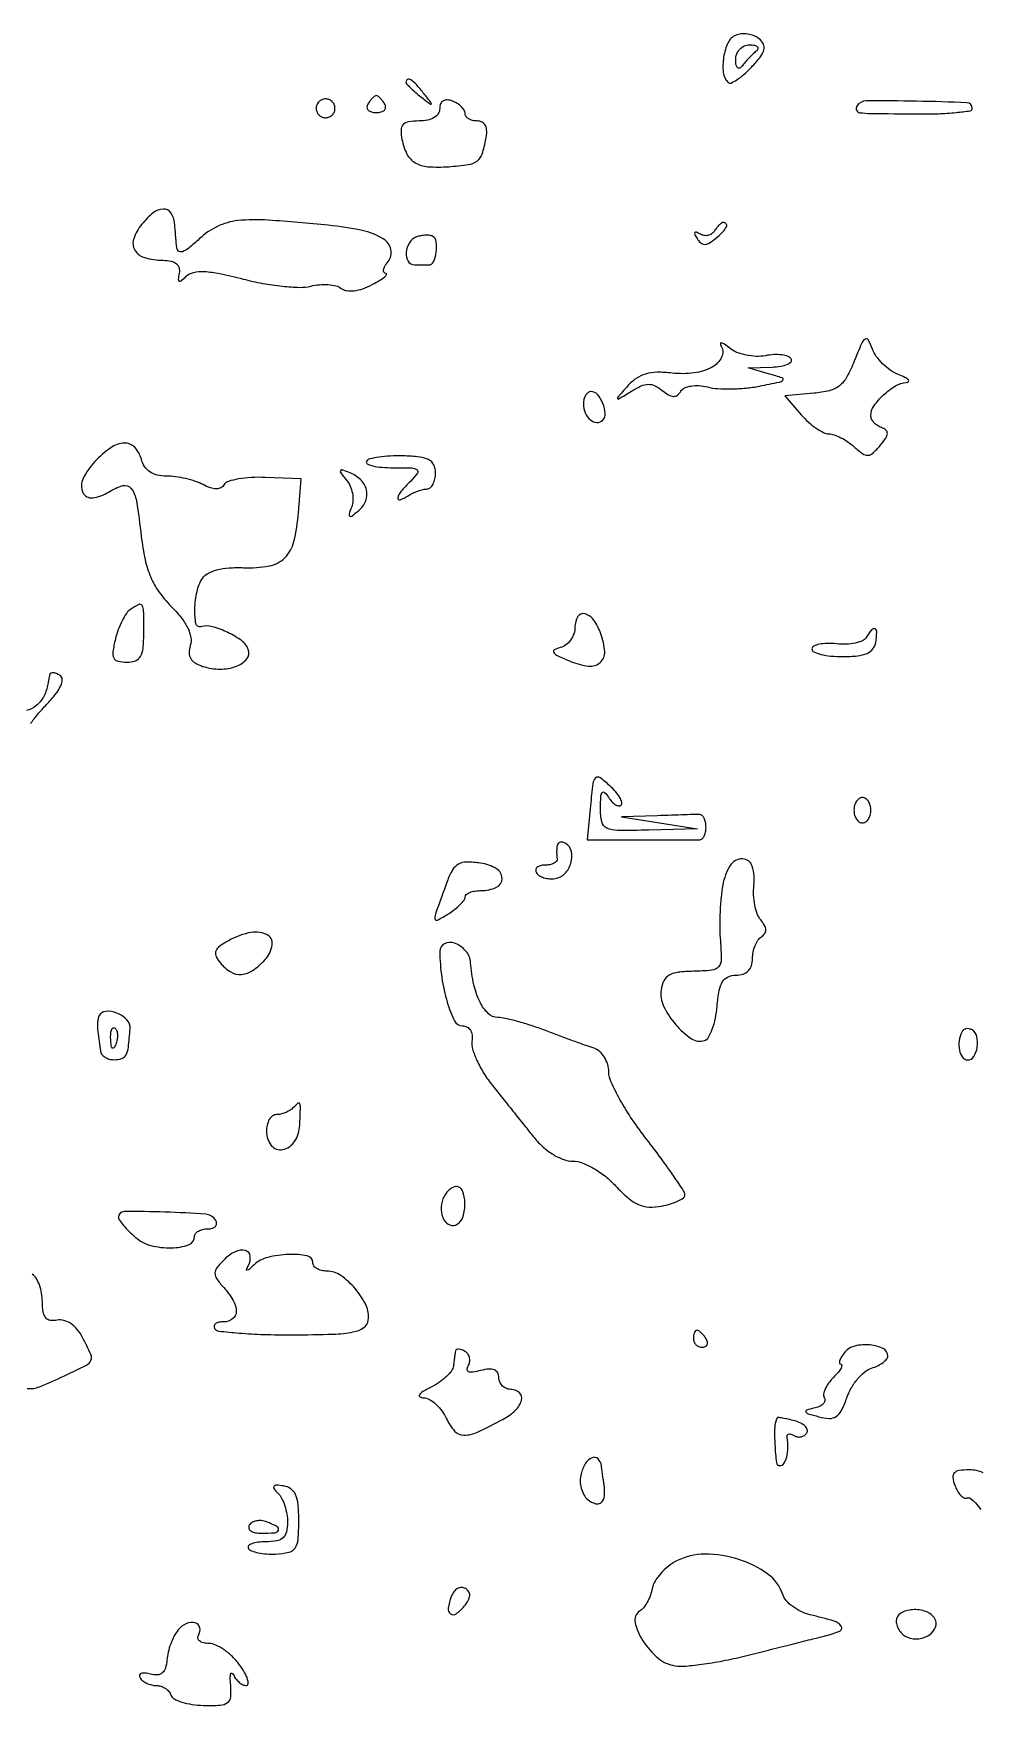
# Model space of a CAD drawing. Extents: x 0 to 5034, y 0 to 2560.
# Drawn here: x 1375 to 1486.8, y 546.1 to 746.3 of the extents above; entities that cross this region are included whole.
import ezdxf

# ---------------------------------------------------------------- set-up
doc = ezdxf.new("R2010")
doc.units = 0

msp = doc.modelspace()

# ---------------------------------------------------------------- linework, layer by layer
for points in [[(1458, 746.126415, 0.188042), (1457.105946, 745.264086, 0.068393), (1456.584769, 743.549812, 0.067771), (1456.542585, 741.734447, 0.169932), (1457.109427, 740.55724, 0.307343), (1457.459263, 740.490308, 0.042735), (1458.14481, 740.858386, 0.03686), (1458.97828, 741.494421, 0.022773), (1459.862702, 742.353852, 0.021218), (1460.935547, 743.5976, 0.101053), (1461.356821, 744.431252, 0.184238), (1461.291437, 745.096954, 0.108884), (1460.783311, 745.726325, 0.076611), (1460.18115, 746.0725, 0.056575), (1459.436348, 746.267285, 0.056707), (1458.668949, 746.289911, 0.078102)], [(1460.4283, 744.25, 0.019542), (1460.02775, 743.890763, 0.01106), (1459.569889, 743.426562, 0.011028), (1459.128314, 742.937434, 0.017789), (1458.776946, 742.5, -0.111066), (1458.485745, 742.250498, -0.327207), (1458.239691, 742.28649, -0.159858), (1458.068396, 742.618706, -0.037587), (1458.015313, 743.25, -0.092982), (1458.13542, 743.922707, -0.098893), (1458.490372, 744.489797, -0.101386), (1459.027441, 744.867015, -0.102919), (1459.666667, 745, -0.043317), (1460.247958, 744.949546, -0.152297), (1460.577897, 744.779688, -0.297449), (1460.631514, 744.533999, -0.129577)], [(1419, 740.622445, 0.184603), (1419.08115, 740.410139, 0.013803), (1419.514062, 739.952641, 0.017649), (1420.079598, 739.425681, 0.012436), (1420.75, 738.872445, 0.001576), (1421.879507, 737.99236, 0.377591), (1422, 738, 0.377591), (1422.00764, 738.120493, 0.001576), (1421.127555, 739.25, 0.017685), (1420.23668, 740.306759, 0.065617), (1419.573889, 740.869516, 0.241985), (1419.193395, 740.90695, 0.307699)], [(1414.5, 738, 0.146489), (1414.397987, 737.620597, 0.191582), (1414.538811, 737.29375, 0.134005), (1414.925364, 737.072951, 0.063222), (1415.5, 737, 0.063222), (1416.074636, 737.072951, 0.134005), (1416.461189, 737.29375, 0.191582), (1416.602013, 737.620597, 0.146489), (1416.5, 738, 0.025622), (1416.235369, 738.382847, 0.032351), (1415.951311, 738.70625, 0.033983), (1415.686704, 738.937141, 0.163822), (1415.5, 739, 0.163822), (1415.313296, 738.937141, 0.033983), (1415.048689, 738.70625, 0.032351), (1414.764631, 738.382847, 0.025622)], [(1408.552786, 738.08541, 0.099038), (1408.401684, 737.679226, 0.097945), (1408.417584, 737.244476, 0.097945), (1408.597789, 736.848514, 0.099038), (1408.91459, 736.552786, 0.099038), (1409.320774, 736.401684, 0.097945), (1409.755524, 736.417584, 0.097945), (1410.151486, 736.597789, 0.099038), (1410.447214, 736.91459, 0.099038), (1410.598316, 737.320774, 0.097945), (1410.582416, 737.755524, 0.097945), (1410.402211, 738.151486, 0.099038), (1410.08541, 738.447214, 0.099038), (1409.679226, 738.598316, 0.097945), (1409.244476, 738.582416, 0.097945), (1408.848514, 738.402211, 0.099038)], [(1423, 737.468615, -0.145271), (1422.822873, 736.871839, -0.113586), (1422.334203, 736.400314, -0.086016), (1421.557832, 736.099428, -0.049571), (1420.557418, 736, 0.037765), (1419.315298, 735.90605, 0.169301), (1418.680037, 735.570134, 0.188458), (1418.429896, 734.937296, 0.04857), (1418.533992, 733.823495, 0.067993), (1419.1213, 732.086389, 0.146378), (1420.077629, 731.06497, 0.115501), (1421.606318, 730.596069, 0.034204), (1424.069555, 730.597892, 0.017766), (1426.379846, 730.840551, 0.125147), (1427.417308, 731.266009, 0.155094), (1428.014986, 732.094616, 0.031734), (1428.473942, 733.864693, 0.047704), (1428.561494, 734.784327, 0.11286), (1428.408728, 735.451216, 0.157352), (1428.026129, 735.852068, 0.124779), (1427.442582, 736, -0.060009), (1426.890911, 736.06645, -0.0788), (1426.423759, 736.262322, -0.096999), (1426.110932, 736.552405, -0.158741), (1426, 736.893011, 0.13875), (1425.891374, 737.276919, 0.061199), (1425.559375, 737.692784, 0.053891), (1425.073796, 738.075237, 0.048303), (1424.5, 738.361626, 0.075244), (1423.885039, 738.496694, 0.151899), (1423.407358, 738.382077, 0.166113), (1423.106211, 738.027855, 0.094119)], [(1472.344738, 737.75, 0.243578), (1472.30826, 737.264511, 0.266162), (1472.682283, 736.981545, 0.028863), (1473.99526, 736.889874, 0.000862), (1479.5, 736.833333, 0.010313), (1481.992205, 736.863436, 0.017076), (1484.090768, 737.003937, 0.011134), (1485.756836, 737.210355, 0.372009), (1486.000486, 737.492126, 0.402119), (1485.364302, 738.156159, 0.005817), (1479.392897, 738.338435, 0.006558), (1473.451088, 738.372699, 0.258167)], [(1387.751519, 723.784215, 0.083611), (1386.804755, 722.081805, 0.222386), (1386.936114, 720.731072, 0.19376), (1388.101895, 719.838526, 0.064515), (1390.271144, 719.528856, -0.049303), (1391.213112, 719.423416, -0.116947), (1391.846507, 719.123029, -0.15946), (1392.162078, 718.640171, -0.118982), (1392.178571, 718, 0.023247), (1392.060384, 717.2885, 0.329831), (1392.180904, 717.077552, 0.285378), (1392.439856, 717.114424, 0.019656), (1393.011884, 717.633312, -0.14224), (1393.865104, 718.092196, -0.064718), (1395.139205, 718.196402, -0.039874), (1396.985023, 717.960047, -0.012093), (1399.73411, 717.312752, 0.018828), (1402.044977, 716.80138, 0.018913), (1404.384323, 716.466205, 0.019117), (1406.441053, 716.329728, 0.068591), (1407.746451, 716.472499, -0.040586), (1408.767222, 716.642238, -0.039413), (1409.81222, 716.647321, -0.042159), (1410.73038, 716.500856, -0.102603), (1411.345653, 716.20596, 0.129017), (1411.986537, 715.938903, 0.064746), (1412.869784, 715.93105, 0.053733), (1413.90439, 716.170879, 0.037865), (1415, 716.648159, 0.013836), (1415.902908, 717.158202, 0.036482), (1416.509344, 717.586404, 0.116062), (1416.712207, 717.852169, 0.538144), (1416.627555, 717.985258, -0.251134), (1416.399859, 718.11232, -0.191619), (1416.344732, 718.39732, -0.089633), (1416.514948, 718.840951, -0.036909), (1416.889886, 719.367321, 0.233187), (1417.233385, 720.804944, 0.202935), (1416.321019, 722.071961, 0.085594), (1413.824513, 723.056121, 0.026388), (1409.812047, 723.67065, 0.006973), (1402.723877, 724.276493, 0.044209), (1399.109529, 724.214893, 0.08619), (1396.706893, 723.530873, 0.076367), (1394.560843, 722.057159, -0.016381), (1393.344888, 720.987605, -0.08449), (1392.569739, 720.543691, -0.267594), (1392.120311, 720.621497, -0.201572), (1391.88465, 721.075686, 0.001108), (1391.830753, 721.723355, 0.000653), (1391.763631, 722.496944, 0.000653), (1391.694561, 723.269536, 0.001119), (1391.63465, 723.913912, 0.12514), (1391.195716, 725.139414, 0.258344), (1390.317156, 725.588178, 0.162248), (1389.101457, 725.137399, 0.054968)], [(1455.489919, 722.983688, -0.105964), (1455.167152, 722.647286, -0.09932), (1454.727473, 722.462971, -0.096172), (1454.238531, 722.459449, -0.092519), (1453.776393, 722.638197, 0.03679), (1453.360313, 722.854827, 0.366819), (1453.186224, 722.801607, 0.260828), (1453.172941, 722.582957, 0.025996), (1453.434519, 722.10595, 0.071163), (1453.86938, 721.585095, 0.181496), (1454.320121, 721.40821, 0.140543), (1454.857578, 721.553707, 0.03729), (1455.589028, 722.073886, 0.021402), (1456.475914, 722.87644, 0.081669), (1456.913609, 723.477382, 0.276163), (1456.888135, 723.828756, 0.244592), (1456.559017, 724, 0.153278), (1456.347756, 723.933678, 0.037947), (1456.063064, 723.701458, 0.035264), (1455.762768, 723.372715, 0.029041)], [(1420.25, 722.281721, 0.168981), (1419.40789, 721.601836, 0.12077), (1419.027943, 720.441372, 0.153328), (1419.265247, 719.419842, 0.265555), (1420, 719, -0.002316), (1420.433157, 718.997994, -0.001757), (1420.908152, 718.991924, -0.001776), (1421.353822, 718.983078, -0.004146), (1421.687328, 718.972506, 0.307549), (1422.254908, 719.32579, 0.069723), (1422.583151, 720.475574, 0.066064), (1422.591789, 721.722145, 0.238516), (1422.160933, 722.361084, 0.098497), (1421.819561, 722.471514, 0.039523), (1421.326962, 722.489994, 0.037158), (1420.777117, 722.426042, 0.038604)], [(1456.297031, 709.363307, -0.257281), (1456.344175, 708.057514, -0.151976), (1455.229553, 706.906173, -0.092883), (1453.085617, 706.208231, -0.061504), (1450.489593, 706.191008, 0.03264), (1448.723053, 706.281112, 0.067273), (1447.357215, 706.076587, 0.078793), (1446.23617, 705.548485, 0.061877), (1445.22582, 704.660368, 0.001474), (1444.042958, 703.320253, 0.34997), (1444.035776, 703.167251, 0.390372), (1444.176813, 703.138654, 0.001572), (1445.668799, 704.048182, -0.031983), (1446.837554, 704.666569, -0.09965), (1447.701695, 704.863501, -0.12104), (1448.476017, 704.694015, -0.059151), (1449.329771, 704.141277, 0.03698), (1450.075009, 703.610597, 0.124445), (1450.64297, 703.436613, 0.176003), (1451.107968, 703.579843, 0.09276), (1451.520067, 704.032469, -0.146562), (1451.969137, 704.431263, -0.068398), (1452.72015, 704.662375, -0.057455), (1453.658464, 704.706665, -0.044601), (1454.668971, 704.546947, 0.045776), (1455.867852, 704.360334, 0.019818), (1457.48381, 704.322677, 0.019414), (1459.217441, 704.418391, 0.024384), (1460.809877, 704.647244, 0.003276), (1463.188969, 705.124675, 0.170012), (1463.58559, 705.363178, 0.527855), (1463.514177, 705.612675, 0.010154), (1462, 706.081644), (1459.5, 706.80064), (1462.309017, 706.90032, 0.030071), (1463.349123, 707.000052, 0.061539), (1464.135685, 707.225074, 0.113384), (1464.555211, 707.529269, 0.328949), (1464.582884, 707.865891, 0.175065), (1464.204304, 708.166195, 0.050012), (1463.461861, 708.335378, 0.043794), (1462.525738, 708.369632, 0.034495), (1461.518121, 708.248215, -0.056027), (1460.425728, 708.163994, -0.042957), (1459.236256, 708.308451, -0.044049), (1458.132358, 708.643595, -0.074807), (1457.302295, 709.132324, 0.017313), (1456.686879, 709.597112, 0.096895), (1456.311436, 709.764342, 0.513876), (1456.197252, 709.663481, 0.109846)], [(1472.041031, 707.604572, -0.031854), (1471.170404, 705.743661, -0.10022), (1470.285422, 704.695225, -0.106942), (1469.096913, 704.110975, -0.039116), (1467.239014, 703.800417), (1463.811756, 703.5), (1465.773173, 701.25, 0.030012), (1466.619914, 700.388896, 0.032628), (1467.541464, 699.660938, 0.034568), (1468.405019, 699.150049, 0.116807), (1469.038555, 699, -0.084902), (1469.656729, 698.894269, -0.033262), (1470.454553, 698.551964, -0.031738), (1471.286763, 698.058472, -0.034228), (1472.027877, 697.474772, 0.027605), (1473.036394, 696.658609, 0.171127), (1473.665628, 696.473439, 0.178345), (1474.257149, 696.727549, 0.030497), (1475.106618, 697.637393, 0.024081), (1475.758782, 698.509731, 0.132242), (1475.948007, 699.060638, 0.241167), (1475.780837, 699.450154, 0.092119), (1475.25, 699.745955, -0.065978), (1474.772118, 699.980597, -0.064305), (1474.367188, 700.333335, -0.069641), (1474.093138, 700.745588, -0.112375), (1474, 701.154762, -0.153722), (1474.356282, 702.28623, -0.052211), (1475.499388, 703.604271, -0.052155), (1476.921244, 704.680277, -0.124555), (1478.178571, 705.063386, 0.184291), (1478.441894, 705.178594, 0.412995), (1478.443983, 705.376373, 0.084458), (1478.023872, 705.682377, 0.019779), (1477.226477, 706.039864, -0.057424), (1476.299712, 706.542102, -0.041409), (1475.395031, 707.295052, -0.041996), (1474.644541, 708.168254, -0.068032), (1474.184372, 709.030632, 0.033674), (1473.698049, 710.114878, 0.443256), (1473.318312, 710.21078, 0.146717), (1472.897513, 709.703367, 0.006772)], [(1440, 702.559017, 0.09848), (1440.213704, 701.484534, 0.119858), (1440.817565, 700.658465, 0.164168), (1441.58897, 700.354327, 0.211971), (1442.291619, 700.624952, 0.218914), (1442.58367, 701.414306, 0.079214), (1442.298867, 702.605117, 0.079209), (1441.65787, 703.648401, 0.218838), (1440.893011, 704, 0.15858), (1440.552406, 703.889187, 0.097032), (1440.262322, 703.576711, 0.078855), (1440.066453, 703.110074, 0.060079)], [(1382.220342, 695.734543, 0.07422), (1380.820023, 693.713918, 0.222207), (1380.786358, 692.075468, 0.3315), (1381.912266, 691.440004, 0.108392), (1383.820503, 692.119975, -0.069594), (1385.521875, 692.8783, -0.312884), (1386.499041, 692.547795, -0.120753), (1387.120316, 691.069426, -0.009902), (1387.699392, 686.890351, 0.023475), (1388.156464, 684.142471, 0.047494), (1388.818019, 682.053412, 0.054249), (1389.792945, 680.310446, 0.041778), (1391.200959, 678.645195, -0.028992), (1392.404699, 677.293135, -0.053532), (1393.188586, 676.04974, -0.069657), (1393.553566, 674.935149, -0.12177), (1393.49083, 673.971108, 0.077157), (1393.359638, 673.122162, 0.135199), (1393.547595, 672.441586, 0.123395), (1394.075198, 671.912265, 0.058603), (1394.95821, 671.513264, 0.075407), (1397.033181, 671.185212, 0.090509), (1398.977069, 671.527413, 0.134916), (1400.179466, 672.391262, 0.267628), (1400.35659, 673.513125, 0.144546), (1399.577637, 674.530353, 0.045921), (1397.921173, 675.519697, 0.046096), (1396.095718, 676.195363, 0.1309), (1394.75, 676.198125, -0.438805), (1394.163604, 676.572947, -0.051575), (1394.038443, 678.30864, -0.04602), (1394.293826, 680.373659, -0.087544), (1394.927766, 681.917364, -0.132035), (1395.562146, 682.501208, -0.057061), (1396.6423, 682.91692, -0.045635), (1398.076385, 683.151568, -0.027542), (1399.799651, 683.178982, 0.0536), (1402.825573, 683.384859, 0.153986), (1404.670793, 684.346911, 0.137701), (1405.751573, 686.274819, 0.039601), (1406.295201, 689.684608), (1406.612075, 693.690404), (1402.368583, 693.850912, 0.022589), (1400.698039, 693.83861, 0.029999), (1399.188543, 693.66805, 0.030516), (1397.998172, 693.384925, 0.182667), (1397.501858, 693.003006, -0.131944), (1397.106581, 692.631171, -0.123165), (1396.567499, 692.495023, -0.086266), (1395.869522, 692.614705, -0.037386), (1395.005053, 692.997296, 0.042577), (1394.111114, 693.381897, 0.023319), (1392.962418, 693.705456, 0.023084), (1391.756929, 693.927026, 0.033916), (1390.682373, 694, -0.058252), (1389.589978, 694.127701, -0.090137), (1388.722052, 694.507544, -0.098568), (1388.095799, 695.138099, -0.082611), (1387.710251, 696, 0.126965), (1386.922251, 697.414204, 0.217898), (1385.692657, 697.906421, 0.142539), (1384.080184, 697.351431, 0.050531)], [(1414.344719, 695.75, 0.438342), (1414.425427, 695.462195, 0.059739), (1415.084343, 695.220312, 0.038606), (1416.151747, 695.053187, 0.019537), (1417.512412, 695, -0.007537), (1419.703916, 694.966965, -0.156701), (1420.315286, 694.75, -0.414775), (1420.369981, 694.339779, -0.032909), (1419.571429, 693.428571, 0.018687), (1418.406437, 692.173085, 0.133104), (1418.051868, 691.431525, 0.579777), (1418.310594, 691.213019, 0.054107), (1419.25, 691.67567, -0.030469), (1419.80193, 691.980649, -0.024686), (1420.426563, 692.240722, -0.025346), (1421.028279, 692.423227, -0.057186), (1421.5, 692.484687, 0.181161), (1421.8818, 692.634421, 0.089311), (1422.20625, 693.052069, 0.069991), (1422.426116, 693.668593, 0.050746), (1422.5, 694.394697, 0.107688), (1422.295186, 695.334626, 0.167077), (1421.728602, 695.930517, 0.093257), (1420.636019, 696.260763, 0.020048), (1418.653736, 696.394697, 0.018456), (1417.146811, 696.380324, 0.025523), (1415.801378, 696.248755, 0.024008), (1414.737146, 696.036876, 0.195806)], [(1411.970432, 693.535627, -0.070017), (1412.402684, 692.835202, -0.055073), (1412.669126, 691.983164, -0.056265), (1412.73921, 691.115841, -0.083852), (1412.588983, 690.371291, 0.012757), (1412.272438, 689.47897, 0.364582), (1412.357462, 689.268441, 0.29286), (1412.610568, 689.289251, 0.010226), (1413.417667, 689.93167, 0.126298), (1414.249276, 691.07993, 0.156811), (1414.333795, 692.389476, 0.142284), (1413.627704, 693.596498, 0.098419), (1412.281238, 694.445573, 0.014524), (1411.439834, 694.740713, 0.408127), (1411.251241, 694.645703, 0.251725), (1411.295397, 694.378981, 0.008865)], [(1386.403972, 678.234687, 0.097539), (1385.936482, 677.767581, 0.030406), (1385.432202, 676.908002, 0.029097), (1384.973248, 675.856598, 0.028354), (1384.63492, 674.75, 0.023297), (1384.34213, 673.255265, 0.151654), (1384.458385, 672.507172, 0.225493), (1384.946709, 672.118668, 0.057182), (1385.980948, 672, 0.085791), (1386.996675, 672.175573, 0.178157), (1387.605782, 672.683372, 0.108794), (1387.917769, 673.66918, 0.022446), (1388, 675.5, 0.004414), (1387.97731, 678.070375, 0.128357), (1387.801508, 678.698326, 0.394046), (1387.408716, 678.816302, 0.032907)], [(1439, 676.156657, -0.081782), (1438.868383, 675.357359, -0.074769), (1438.485938, 674.614908, -0.077603), (1437.918541, 674.041145, -0.101026), (1437.25, 673.730715, 0.065399), (1436.552489, 673.465013, 0.453437), (1436.480645, 673.150842, 0.128128), (1436.961885, 672.754205, 0.011328), (1438.417031, 672.118636, 0.064691), (1440.603559, 671.537105, 0.217684), (1441.984447, 671.961147, 0.231733), (1442.513094, 673.251807, 0.072033), (1442.062829, 675.359195, 0.064749), (1441.20409, 676.994159, 0.177617), (1440.149029, 677.725735, 0.334953), (1439.336518, 677.390131, 0.133963)], [(1473.45985, 674.935036, -0.153951), (1473.008898, 674.546081, -0.048415), (1472.150181, 674.271521, -0.043147), (1471.074829, 674.134796, -0.0362), (1469.925662, 674.171746, 0.029582), (1468.821794, 674.221857, 0.047722), (1467.887191, 674.119436, 0.062628), (1467.234725, 673.89623, 0.279076), (1467.024829, 673.570043, 0.303769), (1467.245239, 673.220309, 0.043902), (1468.084446, 672.932034, 0.037543), (1469.26331, 672.732002, 0.023262), (1470.666901, 672.666667, 0.024897), (1472.409074, 672.753469, 0.075953), (1473.552893, 673.046973, 0.122461), (1474.242725, 673.567591, 0.134517), (1474.578418, 674.333333, 0.02332), (1474.698883, 675.544978, 0.290193), (1474.482457, 675.929723, 0.363985), (1474.100767, 675.850507, 0.028615)], [(1440.833871, 655.05517), (1440.447148, 651), (1446.723574, 651), (1451.376612, 651), (1453.75, 651, 0.191087), (1454.036412, 651.113607, 0.088204), (1454.279687, 651.440625, 0.068025), (1454.44473, 651.925936, 0.048028), (1454.5, 652.5, 0.048028), (1454.44473, 653.074064, 0.068025), (1454.279687, 653.559375, 0.088204), (1454.036412, 653.886393, 0.191087), (1453.75, 654, 0.006955), (1453.262396, 653.993218, 0.000553), (1451.971875, 653.955881, 0.000749), (1450.432449, 653.907329, 0.000574), (1448.75, 653.849806), (1444.5, 653.699613), (1449, 653), (1453.5, 652.300387), (1447.75, 652.150194, -0.007173), (1444.02832, 652.106393, -0.10616), (1442.75981, 652.382216, -0.239672), (1442.178905, 653.108419, -0.052496), (1442.015313, 654.75, -0.01184), (1442.055087, 656.109529, -0.146979), (1442.227796, 656.590423, -0.464583), (1442.506956, 656.608398, -0.05038), (1442.96094, 656.02896, 0.042964), (1443.358122, 655.506266, 0.071832), (1443.782622, 655.154687, 0.105877), (1444.165314, 655.020464, 0.231971), (1444.451758, 655.118424, 0.27521), (1444.536433, 655.452441, 0.060498), (1444.290712, 656.018269, 0.046844), (1443.802199, 656.69656, 0.029371), (1443.116428, 657.394634, 0.026667), (1441.934715, 658.354629, 0.372592), (1441.429394, 658.311881, 0.164225), (1441.118075, 657.663337, 0.006731)], [(1472, 654.5, 0.064853), (1472.074694, 653.926543, 0.082425), (1472.29375, 653.440625, 0.098894), (1472.618646, 653.115568, 0.148195), (1473, 653, 0.148195), (1473.381354, 653.115568, 0.098894), (1473.70625, 653.440625, 0.082425), (1473.925306, 653.926543, 0.064853), (1474, 654.5, 0.064853), (1473.925306, 655.073457, 0.082425), (1473.70625, 655.559375, 0.098894), (1473.381354, 655.884432, 0.148195), (1473, 656, 0.148195), (1472.618646, 655.884432, 0.098894), (1472.29375, 655.559375, 0.082425), (1472.074694, 655.073457, 0.064853)], [(1436.881579, 650.309017, 0.022289), (1436.844744, 649.944741, 0.014052), (1436.83273, 649.517336, 0.014106), (1436.844631, 649.095576, 0.025051), (1436.881579, 648.75, -0.211938), (1436.805228, 648.464248, -0.103366), (1436.507253, 648.220312, -0.073584), (1436.02925, 648.054926, -0.046583), (1435.440983, 648, 0.059147), (1434.88443, 647.933932, 0.126796), (1434.505305, 647.732413, 0.191241), (1434.360563, 647.434354, 0.158234), (1434.444954, 647.089067, 0.121089), (1434.782094, 646.758061, 0.061107), (1435.331041, 646.517413, 0.055305), (1435.993015, 646.39655, 0.054008), (1436.670842, 646.422195, 0.167462), (1437.797822, 647.005441, 0.118011), (1438.520658, 648.249243, 0.126852), (1438.574216, 649.616492, 0.203756), (1437.910933, 650.555046, 0.072163), (1437.553783, 650.710062, 0.125664), (1437.2328, 650.715008, 0.160215), (1436.999675, 650.571325, 0.139745)], [(1456.477003, 645.657415, 0.022463), (1456.276425, 644.196147, 0.012442), (1456.156567, 642.399366, 0.012388), (1456.125548, 640.56968, 0.01949), (1456.199059, 639, -0.019549), (1456.300622, 636.825793, -0.1875), (1455.977283, 635.974809, -0.188299), (1455.164875, 635.567486, -0.019743), (1453, 635.452576, 0.025951), (1451.195404, 635.334316, 0.101318), (1450.13949, 634.985245, 0.147842), (1449.522602, 634.330998, 0.079665), (1449.188507, 633.264069, 0.149952), (1449.485348, 631.341846, 0.06408), (1450.923055, 629.142097, 0.06644), (1452.772442, 627.482914, 0.233016), (1454.3125, 627.2648, 0.185063), (1454.791294, 627.654487, 0.042129), (1455.242342, 628.618951, 0.038134), (1455.604464, 629.892597, 0.029126), (1455.810365, 631.3273, -0.023493), (1456.054004, 633.172446, -0.093116), (1456.459378, 634.236622, -0.152779), (1457.102724, 634.798529, -0.104052), (1458.060365, 635, 0.076828), (1458.887799, 635.127895, 0.120335), (1459.500174, 635.500174, 0.120278), (1459.872213, 636.112958, 0.07671), (1460, 636.940983, -0.049033), (1460.077712, 637.731514, -0.047243), (1460.308014, 638.502165, -0.051006), (1460.646536, 639.141851, -0.107553), (1461.048558, 639.530011, 0.103956), (1461.441828, 639.904351, 0.161892), (1461.570829, 640.349802, 0.119524), (1461.418287, 640.886269, 0.044472), (1460.970055, 641.536082, -0.085957), (1460.560705, 642.248988, -0.038928), (1460.270565, 643.289551, -0.037044), (1460.128976, 644.463287, -0.041745), (1460.171496, 645.598321, 0.105845), (1459.966538, 647.869006, 0.324158), (1458.799067, 648.743574, 0.265008), (1457.356049, 647.951288, 0.092576)], [(1423.88452, 646.089401, 0.001653), (1422.547793, 642.384173, 0.095962), (1422.439277, 641.673821, 0.549124), (1422.725095, 641.507617, 0.020156), (1424.037, 642.25518, 0.025792), (1424.788517, 642.780229, 0.032429), (1425.423369, 643.344071, 0.034102), (1425.876298, 643.869366, 0.162246), (1426, 644.240547, -0.226007), (1426.138525, 644.531355, -0.075185), (1426.556072, 644.776911, -0.057216), (1427.168102, 644.944467, -0.038248), (1427.893011, 645, 0.106021), (1429.710107, 645.389681, 0.299411), (1430.374298, 646.434036, 0.263014), (1429.698586, 647.587942, 0.095523), (1427.843247, 648.236314, 0.034126), (1426.206825, 648.363397, 0.127232), (1425.212751, 648.116095, 0.138546), (1424.510789, 647.432326, 0.043439)], [(1397.694549, 638.888869, 0.039518), (1396.83465, 638.293122, 0.160628), (1396.497048, 637.763368, 0.183184), (1396.563471, 637.180672, 0.054271), (1397.066993, 636.419278, 0.086024), (1398.28747, 635.377761, 0.154376), (1399.558351, 635.08222, 0.133102), (1400.90337, 635.561781, 0.057084), (1402.347194, 636.831152, 0.149142), (1403.178608, 638.599648, 0.336322), (1402.502648, 639.820931, 0.168563), (1400.39209, 639.995275, 0.068939)], [(1423.011006, 637.823324, 0.033201), (1423.24448, 634.703366, 0.038543), (1423.888493, 631.797744, 0.039972), (1424.760761, 629.582198, 0.286425), (1425.693701, 629, -0.124566), (1426.23474, 628.863085, -0.130833), (1426.633878, 628.486829, -0.11022), (1426.837008, 627.903617, -0.070974), (1426.818243, 627.185064, 0.117926), (1426.88039, 626.258178, 0.033058), (1427.405984, 624.894216, 0.031385), (1428.224775, 623.383422, 0.028488), (1429.250833, 621.935064, 0.000205), (1430.460945, 620.419291, 0.000141), (1431.834497, 618.701238, 0.000142), (1433.157757, 617.04801, 0.000289), (1434.198537, 615.75, 0.043335), (1435.241684, 614.65915, 0.044667), (1436.447311, 613.776673, 0.048379), (1437.67009, 613.192172, 0.087527), (1438.75946, 613, -0.091499), (1439.862778, 612.79639, -0.039977), (1441.21135, 612.153432, -0.037361), (1442.590753, 611.210762, -0.037982), (1443.806371, 610.078057, 0.027943), (1445.281624, 608.647088, 0.075542), (1446.511628, 607.869941, 0.092944), (1447.758425, 607.58151, 0.058909), (1449.25, 607.694634, 0.02513), (1450.303439, 607.956481, 0.037067), (1451.192188, 608.299126, 0.041333), (1451.827898, 608.667081, 0.24564), (1452, 608.996257, 0.14662), (1451.851352, 609.492277, 0.004762), (1450.678125, 611.237513, 0.008775), (1449.224302, 613.278562, 0.005945), (1447.5, 615.554471, -0.016911), (1445.777193, 617.935116, -0.020109), (1444.321875, 620.296038, -0.019327), (1443.26509, 622.358334, -0.109154), (1443, 623.55816, 0.07332), (1442.869076, 624.446184, 0.06699), (1442.486171, 625.28878, 0.070557), (1441.919235, 625.960237, 0.102431), (1441.25, 626.347488, -0.005927), (1440.318623, 626.668878, -0.00157), (1438.839062, 627.204385, -0.001592), (1437.159765, 627.824223, -0.001637), (1435.5, 628.449063, 0.011883), (1433.848799, 629.03234, 0.012407), (1432.195198, 629.527568, 0.012155), (1430.74798, 629.884582, 0.052131), (1429.866631, 629.984944, -0.194291), (1428.738466, 630.452667, -0.083883), (1427.767293, 631.794205, -0.060826), (1427.041584, 633.860679, -0.034705), (1426.653848, 636.482121, 0.159706), (1426.084028, 637.851974, 0.127455), (1424.762274, 638.768547, 0.204083), (1423.559834, 638.70854, 0.289346)], [(1382.689105, 630.160933, 0.069044), (1382.579513, 629.820687, 0.026592), (1382.5197, 629.326962, 0.025718), (1382.510921, 628.777075, 0.028828), (1382.560134, 628.25, -0.001731), (1382.641957, 627.69846, -0.001195), (1382.730946, 627.073437, -0.001204), (1382.813631, 626.472027, -0.002466), (1382.875, 626, 0.138752), (1383.036485, 625.618157, 0.086036), (1383.403906, 625.29375, 0.0743), (1383.917214, 625.074711, 0.063837), (1384.5, 625, 0.079498), (1385.397141, 625.143549, 0.197365), (1385.893463, 625.567611, 0.090173), (1386.167293, 626.47147, 0.009727), (1386.375, 628.654671, 0.210839), (1386.00296, 629.705774, 0.107175), (1384.824084, 630.514851, 0.118395), (1383.499383, 630.718113, 0.265455)], [(1384.683114, 626.8125, -0.054073), (1384.461564, 626.395823, -0.470617), (1384.279315, 626.37858, -0.168741), (1384.137993, 626.670344, -0.018894), (1384.078947, 627.416667, -0.028489), (1384.089945, 628.112848, -0.077125), (1384.200665, 628.592839, -0.208169), (1384.385309, 628.77538, -0.296942), (1384.604167, 628.729167, -0.126455), (1384.797407, 628.402231, -0.060344), (1384.876576, 627.916927, -0.05415), (1384.839148, 627.359369, -0.051402)], [(1484.754232, 628.266312, 0.084697), (1484.436116, 627.221291, 0.082939), (1484.479003, 626.121909, 0.104464), (1484.84371, 625.288862, 0.234312), (1485.437328, 624.972506, 0.26629), (1486.162879, 625.360605, 0.1021), (1486.575922, 626.472687, 0.093314), (1486.533019, 627.735512, 0.201974), (1485.980032, 628.512341, 0.086456), (1485.629461, 628.652808, 0.102024), (1485.272696, 628.654687, 0.11056), (1484.965717, 628.518222, 0.11748)], [(1405.583333, 619.25, -0.064082), (1405.211141, 618.962682, -0.039128), (1404.710938, 618.720312, -0.038656), (1404.168334, 618.555011, -0.054664), (1403.666667, 618.5, 0.167478), (1403.221587, 618.346616, 0.095027), (1402.842708, 617.9125, 0.075828), (1402.586561, 617.265012, 0.056395), (1402.5, 616.5, 0.171161), (1403.076122, 614.866317, 0.276911), (1404.417835, 614.372838, 0.205837), (1405.836426, 615.330583, 0.132569), (1406.44566, 617.25, 0.00235), (1406.528532, 619.371204, 0.110807), (1406.449273, 619.791562, 0.500878), (1406.233599, 619.843203, 0.022933)], [(1423.380002, 608.547887, 0.100184), (1423.163248, 607.259729, 0.120341), (1423.49314, 606.07935, 0.176755), (1424.21606, 605.45943, 0.232172), (1425.069098, 605.542705, 0.186684), (1425.76998, 606.468308, 0.075524), (1425.975846, 608.065033, 0.085728), (1425.694532, 609.500073, 0.31103), (1424.968615, 610, 0.120935), (1424.532835, 609.893033, 0.064874), (1424.076514, 609.573442, 0.058696), (1423.669859, 609.103191, 0.057397)], [(1385, 606.367295, 0.156254), (1385.109534, 606.025354, 0.020282), (1385.585844, 605.412348, 0.02204), (1386.230618, 604.713528, 0.016771), (1386.994362, 604.00489, 0.114506), (1388.812113, 603.043642, 0.068696), (1391.24771, 602.746908, 0.081913), (1393.296485, 603.118457, 0.317005), (1394, 604.116577, -0.171826), (1394.119359, 604.453647, -0.093924), (1394.457961, 604.740495, -0.074363), (1394.96262, 604.934543, -0.054713), (1395.559017, 605, 0.066118), (1396.110654, 605.073267, 0.138808), (1396.478525, 605.29375, 0.191142), (1396.607943, 605.620352, 0.139169), (1396.5, 606, 0.239558), (1395.317637, 606.719991, 0.011197), (1390.500866, 606.981904, 0.009921), (1385.667825, 607.04032, 0.411944)], [(1397.533194, 601.390337, 0.028807), (1396.653501, 600.402986, 0.162933), (1396.416906, 599.749102, 0.162661), (1396.621461, 599.083948, 0.028687), (1397.452574, 598.052405, -0.050987), (1398.583758, 596.51288, -0.134464), (1398.938375, 595.203405, -0.238032), (1398.5037, 594.348169, -0.159636), (1397.440983, 594, 0.049633), (1396.877703, 593.943947, 0.107986), (1396.481909, 593.770269, 0.184108), (1396.314575, 593.513751, 0.194251), (1396.365308, 593.217937, 0.230613), (1396.856567, 592.907252, 0.007337), (1399.269561, 592.675023, 0.012842), (1402.194725, 592.512251, 0.008395), (1405.573392, 592.467937, 0.005913), (1410.416233, 592.543006, 0.040994), (1412.772928, 592.801546, 0.104522), (1414.00431, 593.321437, 0.206374), (1414.554183, 594.206393, 0.149161), (1414.2971, 595.940277, 0.065304), (1413.022952, 597.911765, 0.065414), (1411.288057, 599.483104, 0.152498), (1409.632705, 600, -0.059344), (1409.008301, 600.074371, -0.078271), (1408.479607, 600.29375, -0.096675), (1408.125502, 600.618574, -0.160289), (1408, 601, 0.360203), (1407.336892, 601.801038, 0.056016), (1405.127689, 601.969133, 0.052248), (1402.660087, 601.620453, 0.126518), (1401.053296, 600.75, -0.008848), (1400.444509, 600.204663, -0.15422), (1400.203236, 600.100728, -0.573995), (1400.130405, 600.200751, -0.024704), (1400.369607, 600.680902, 0.160147), (1400.585446, 601.779519, 0.309912), (1400.018344, 602.420067, 0.174889), (1398.813927, 602.297779, 0.084686)], [(1453, 592, 0.105053), (1453.081062, 591.618444, 0.099167), (1453.311086, 591.29375, 0.09642), (1453.654762, 591.076123, 0.093332), (1454.059017, 591, 0.108972), (1454.413961, 591.078288, 0.182303), (1454.6254, 591.29375, 0.161196), (1454.656512, 591.6179, 0.082592), (1454.5, 592, 0.029505), (1454.231006, 592.382774, 0.035638), (1453.933975, 592.70625, 0.038439), (1453.65171, 592.934461, 0.151918), (1453.440983, 593, 0.210953), (1453.272352, 592.92554, 0.081139), (1453.129539, 592.70625, 0.061769), (1453.032345, 592.382849, 0.042167)], [(1424.875, 590.559017, 0.015582), (1424.818608, 590.26393, 0.004522), (1424.75, 589.805699, 0.004541), (1424.68203, 589.287795, 0.004837), (1424.625, 588.779533, -0.136495), (1424.407274, 588.223761, -0.042036), (1423.802344, 587.546046, -0.03854), (1422.965957, 586.868284, -0.033914), (1422, 586.294275, 0.017091), (1421.017438, 585.754243, 0.104276), (1420.593698, 585.363799, 0.455152), (1420.651236, 585.124319, 0.118417), (1421.089485, 585.014742, -0.126673), (1421.780348, 584.830011, -0.057333), (1422.544024, 584.275746, -0.05154), (1423.258903, 583.469564, -0.048771), (1423.809065, 582.519712, 0.079327), (1424.7573, 581.090701, 0.208174), (1425.859127, 580.603748, 0.110617), (1427.471093, 580.955227, 0.015923), (1430.5, 582.481877, 0.064814), (1431.961926, 583.543659, 0.134873), (1432.686547, 584.738736, 0.274617), (1432.45575, 585.609538, 0.196391), (1431.5, 586, -0.092647), (1430.927393, 586.107019, -0.096212), (1430.440625, 586.413124, -0.099296), (1430.114852, 586.86978, -0.10582), (1430, 587.40638, 0.123759), (1429.855521, 587.981152, 0.178307), (1429.466921, 588.325685, 0.117199), (1428.803549, 588.418574, 0.040413), (1427.843628, 588.248857, -0.025199), (1426.929131, 588.058342, -0.124338), (1426.409073, 588.106535, -0.323992), (1426.236472, 588.356488, -0.133606), (1426.35994, 588.773378, 0.092253), (1426.539413, 589.236665, 0.096089), (1426.536481, 589.726587, 0.099369), (1426.352562, 590.166913, 0.106265), (1426.016312, 590.489919, 0.044063), (1425.617799, 590.690102, 0.079408), (1425.261823, 590.769314, 0.124846), (1425.004789, 590.720431, 0.232684)], [(1470.914323, 590.396765, 0.027974), (1470.517395, 589.860063, 0.064908), (1470.299454, 589.4103, 0.144883), (1470.289739, 589.12319, 0.341647), (1470.448984, 589, -0.43801), (1470.574721, 588.863702, -0.108093), (1470.474725, 588.535693, -0.047876), (1470.121428, 588.02689, -0.020699), (1469.562237, 587.41938, 0.040695), (1468.995719, 586.752293, 0.052749), (1468.599096, 586.055231, 0.06318), (1468.415908, 585.43162, 0.180188), (1468.503052, 584.995062, -0.202852), (1468.557143, 584.644992, -0.138646), (1468.353656, 584.291652, -0.091305), (1467.899244, 583.986971, -0.050968), (1467.262243, 583.785242, 0.020177), (1466.394586, 583.56813, 0.482683), (1466.312263, 583.365475, 0.191917), (1466.588524, 583.142971, 0.007996), (1467.827583, 582.782891, 0.054619), (1469.078361, 582.583998, 0.161942), (1469.904431, 582.814873, 0.130578), (1470.535113, 583.537617, 0.030601), (1471.161164, 585.032471, -0.047207), (1471.687843, 586.181555, -0.043133), (1472.434599, 587.249246, -0.045845), (1473.276488, 588.086484, -0.096213), (1474.083581, 588.526528, 0.036261), (1474.817122, 588.819361, 0.046735), (1475.437052, 589.195797, 0.054447), (1475.867243, 589.59488, 0.180448), (1476, 589.950756, 0.285943), (1475.448674, 590.835982, 0.092583), (1473.895802, 591.269289, 0.080744), (1472.104582, 591.137103, 0.162219)], [(1462.918758, 582.65638, 0.111971), (1462.62748, 581.544097, 0.021449), (1462.648028, 579.443632, 0.015126), (1462.821804, 577.352804, 0.381441), (1463.216978, 577, 0.248915), (1463.706062, 577.259562, 0.084482), (1464.049914, 578.016482, 0.06274), (1464.194599, 579.10184, 0.044832), (1464.093644, 580.32433, -0.132215), (1464.117732, 580.588567, -0.23861), (1464.273242, 580.733012, -0.153269), (1464.549418, 580.726353, -0.056384), (1464.906125, 580.558018, 0.093354), (1465.313399, 580.401266, 0.096427), (1465.744942, 580.406022, 0.099163), (1466.133651, 580.570806, 0.105029), (1466.419654, 580.869998, 0.213351), (1466.471212, 581.254843, 0.125922), (1466.22944, 581.660245, 0.083686), (1465.709854, 582.027695, 0.048232), (1464.988753, 582.29269, 0.007831), (1464.22049, 582.480791, 0.012634), (1463.560331, 582.614053, 0.00636), (1463.010941, 582.703391, 0.320367)], [(1439.719866, 576.036768, 0.068819), (1439.620982, 575.205203, 0.059026), (1439.741427, 574.33142, 0.061542), (1440.052002, 573.548901, 0.094611), (1440.514207, 572.988209, 0.098535), (1441.422708, 572.496263, 0.266246), (1442.112787, 572.65099, 0.19031), (1442.488495, 573.421499, 0.057138), (1442.439866, 574.75, -0.001731), (1442.358043, 575.30154, -0.001195), (1442.269054, 575.926563, -0.001204), (1442.186369, 576.527973, -0.002466), (1442.125, 577, 0.168204), (1441.731906, 577.798132, 0.298629), (1441.041137, 577.937775, 0.159947), (1440.251778, 577.275418, 0.075059)], [(1403.869301, 573.730699, -0.078941), (1404.303144, 573.132968, -0.037998), (1404.667857, 572.256518, -0.036457), (1404.916634, 571.263563, -0.043178), (1405, 570.3, -0.055418), (1404.873219, 569.159651, -0.155539), (1404.471846, 568.474696, -0.141218), (1403.718862, 568.109512, -0.042771), (1402.440983, 568, 0.029334), (1401.49303, 567.944337, 0.061374), (1400.776414, 567.769047, 0.116795), (1400.396215, 567.511706, 0.336059), (1400.367878, 567.213778, 0.167941), (1400.730993, 566.917462, 0.037011), (1401.515861, 566.69374, 0.03457), (1402.509023, 566.559269, 0.02731), (1403.593562, 566.547491, 0.043674), (1405.141278, 566.751473, 0.188798), (1405.896824, 567.259035, 0.133972), (1406.251197, 568.261793, 0.018338), (1406.333333, 570.500615, 0.022287), (1406.24848, 572.403347, 0.08125), (1405.948905, 573.570365, 0.135679), (1405.392948, 574.253481, 0.118608), (1404.535968, 574.5976, 0.021011), (1403.679893, 574.686706, 0.249207), (1403.386004, 574.553071, 0.341361), (1403.386651, 574.277864, 0.031293)], [(1400.473008, 569.956326, 0.214542), (1400.42542, 569.594852, 0.177225), (1400.660421, 569.280921, 0.099152), (1401.193244, 569.068264, 0.045552), (1401.940983, 569, 0.020503), (1403.476999, 569.063011, 0.275668), (1403.917133, 569.377209, 0.395517), (1403.769457, 569.794126, 0.027681), (1402.532025, 570.349337, 0.066719), (1401.926665, 570.493102, 0.072258), (1401.321649, 570.466258, 0.081026), (1400.809536, 570.279146, 0.126981)], [(1451.008858, 565.723098, 0.050424), (1450.028039, 565.089867, 0.043486), (1449.139468, 564.243686, 0.045677), (1448.466471, 563.323789, 0.088456), (1448.143176, 562.474883, -0.043078), (1447.91614, 561.665665, -0.037518), (1447.545451, 560.867183, -0.03933), (1447.096248, 560.193749, -0.084015), (1446.634318, 559.775102, 0.318491), (1446.102865, 558.465412, 0.086538), (1447.032119, 556.290771, 0.072758), (1448.838252, 554.238682, 0.139637), (1450.818505, 553.3393, 0.059308), (1452.09813, 553.300433, 0.013262), (1454.271763, 553.550704, 0.013584), (1456.781891, 553.977255, 0.012759), (1459.318505, 554.547175, -0.000201), (1461.904747, 555.196884, -0.000185), (1464.563821, 555.862711, -0.000184), (1466.934715, 556.45452, -0.000612), (1468.494504, 556.841227, 0.034765), (1470.310229, 557.425459, 0.475948), (1470.489903, 558.003121, 0.176986), (1469.66288, 558.610635, 0.012219), (1466.81665, 559.364066, -0.051697), (1465.749021, 559.738895, -0.048771), (1464.758363, 560.330584, -0.052435), (1463.984939, 561.037706, -0.104893), (1463.577824, 561.754799, 0.161627), (1461.817677, 564.180007, 0.079336), (1458.367373, 565.907363, 0.07597), (1454.371823, 566.528278, 0.119322)], [(1424.369399, 561.520254, 0.051311), (1423.999508, 560.151185, 0.281237), (1424.276275, 559.472022, 0.330472), (1424.944842, 559.473911, 0.059295), (1425.906058, 560.386806, 0.042311), (1426.382325, 561.070928, 0.115204), (1426.552364, 561.632156, 0.161769), (1426.431745, 562.093039, 0.11057), (1426.041495, 562.474354, 0.14583), (1425.591099, 562.596079, 0.123842), (1425.114873, 562.463206, 0.101013), (1424.684072, 562.085468, 0.070914)], [(1477, 558.606989, 0.087076), (1477.100198, 558.036009, 0.0664), (1477.393826, 557.472049, 0.065856), (1477.828171, 557.000322, 0.082361), (1478.340684, 556.699509, 0.123085), (1479.679629, 556.536062, 0.118628), (1480.958644, 557.016931, 0.155335), (1481.664405, 557.9136, 0.232084), (1481.569098, 558.888197, 0.169844), (1480.51999, 559.737863, 0.101783), (1478.914965, 559.966337, 0.119636), (1477.528864, 559.538161, 0.264161)], [(1392.057177, 557.568894, 0.053765), (1391.597172, 556.874828, 0.029796), (1391.183916, 555.945188, 0.02937), (1390.873743, 554.94249, 0.041547), (1390.726561, 554.020101, -0.05132), (1390.553197, 553.054991, -0.146067), (1390.188236, 552.486063, -0.16882), (1389.609754, 552.257784, -0.074424), (1388.781311, 552.346938, 0.038208), (1388.132994, 552.464508, 0.112556), (1387.685928, 552.41008, 0.25776), (1387.506685, 552.206101, 0.194907), (1387.557637, 551.906741, 0.091069), (1387.871619, 551.559549, 0.053135), (1388.352227, 551.266355, 0.050771), (1388.914796, 551.06726, 0.059744), (1389.475684, 551, -0.076799), (1390.022789, 550.915467, -0.067723), (1390.545048, 550.668427, -0.070351), (1390.96412, 550.302689, -0.09807), (1391.209586, 549.871241, 0.192281), (1391.582772, 549.429683, 0.045278), (1392.490832, 549.047151, 0.040208), (1393.691744, 548.768709, 0.030253), (1395.04292, 548.650896, 0.01897), (1397.029676, 548.673645, 0.147305), (1397.893793, 548.981155, 0.214161), (1398.274206, 549.654195, 0.045816), (1398.275492, 551.029655, -0.015113), (1398.222078, 551.912785, -0.074344), (1398.280799, 552.407149, -0.504089), (1398.424493, 552.462936, -0.147952), (1398.608826, 552.25, 0.059025), (1398.893847, 551.771982, 0.056904), (1399.285785, 551.367188, 0.06166), (1399.720247, 551.09196, 0.11083), (1400.130018, 551, 0.39219), (1400.348253, 551.202294, 0.100672), (1400.282609, 551.725144, 0.051744), (1399.918808, 552.520576, 0.024205), (1399.296685, 553.468575, 0.042681), (1398.475488, 554.41539, 0.041216), (1397.496377, 555.221237, 0.044183), (1396.512593, 555.781825, 0.103432), (1395.690983, 555.968575, -0.051654), (1395.03878, 556.047605, -0.110104), (1394.582368, 556.264221, -0.181828), (1394.391844, 556.57594, -0.187778), (1394.457295, 556.930902, 0.189844), (1394.620302, 557.835153, 0.285962), (1394.088279, 558.40176, 0.172946), (1393.034547, 558.314421, 0.113704)]]:
    msp.add_lwpolyline(points, format="xyb", close=True)
for points in [[(1374.620671, 664.760727, -0.0211), (1375.465326, 665.85103, -0.015668), (1376.484446, 666.983766, 0.023504), (1377.556295, 668.213308, 0.05958), (1378.175773, 669.221514, 0.105798), (1378.34461, 669.972529, 0.262691), (1378.081997, 670.449323, 0.041212), (1377.65826, 670.665205, 0.074685), (1377.281118, 670.757389, 0.118777), (1377.009669, 670.717525, 0.246983), (1376.875, 670.559017, 0.003419), (1376.817158, 670.291773, 0.001585), (1376.745502, 669.943899, 0.00157), (1376.672535, 669.577992, 0.002187), (1376.609687, 669.25, -0.080374), (1376.114882, 667.874648, -0.099811), (1375.235813, 666.840911, -0.111), (1374.105057, 666.300229, -0.120758)], [(1374.186518, 586.135072, 0.125432), (1375.649647, 586.326887, 0.015789), (1378.598871, 587.613941, 0.006091), (1381.219792, 588.896993, 0.166766), (1381.748558, 589.439168, 0.223054), (1381.750955, 590.130774, 0.011881), (1380.75, 592.155045, 0.051977), (1380.120265, 593.102032, 0.070792), (1379.363009, 593.791738, 0.082964), (1378.549024, 594.166876, 0.115427), (1377.75, 594.196028, -0.086749), (1376.929078, 594.179358, -0.187072), (1376.389932, 594.489939, -0.133427), (1376.08795, 595.179062, -0.036947), (1376, 596.367659, 0.043571), (1375.911227, 597.384452, 0.044738), (1375.647646, 598.361155, 0.048859), (1375.260906, 599.16045, 0.117774), (1374.800498, 599.623299, 0.088117)], [(1557.115, 263.193366, 0.000016), (1618.338811, 262.493314, 0.000014), (1679.769463, 261.794626, 0.006046)], [(1487.302257, 576.135302, 0.070269), (1486.533622, 576.408339, 0.050296), (1485.624705, 576.5, 0.032776), (1484.438622, 576.422165, 0.174081), (1483.869692, 576.129029, 0.223758), (1483.697736, 575.592328, 0.056086), (1483.924214, 574.675833, 0.0421), (1484.240579, 574.001145, 0.062944), (1484.633314, 573.48274, 0.084048), (1485.037463, 573.188664, 0.215765), (1485.390575, 573.175833, -0.262171), (1485.788094, 573.126244, -0.046717), (1486.367276, 572.607637, -0.03994), (1487.001704, 571.802424, -0.02622)]]:
    msp.add_lwpolyline(points, format="xyb")

doc.saveas('drawing.dxf')
